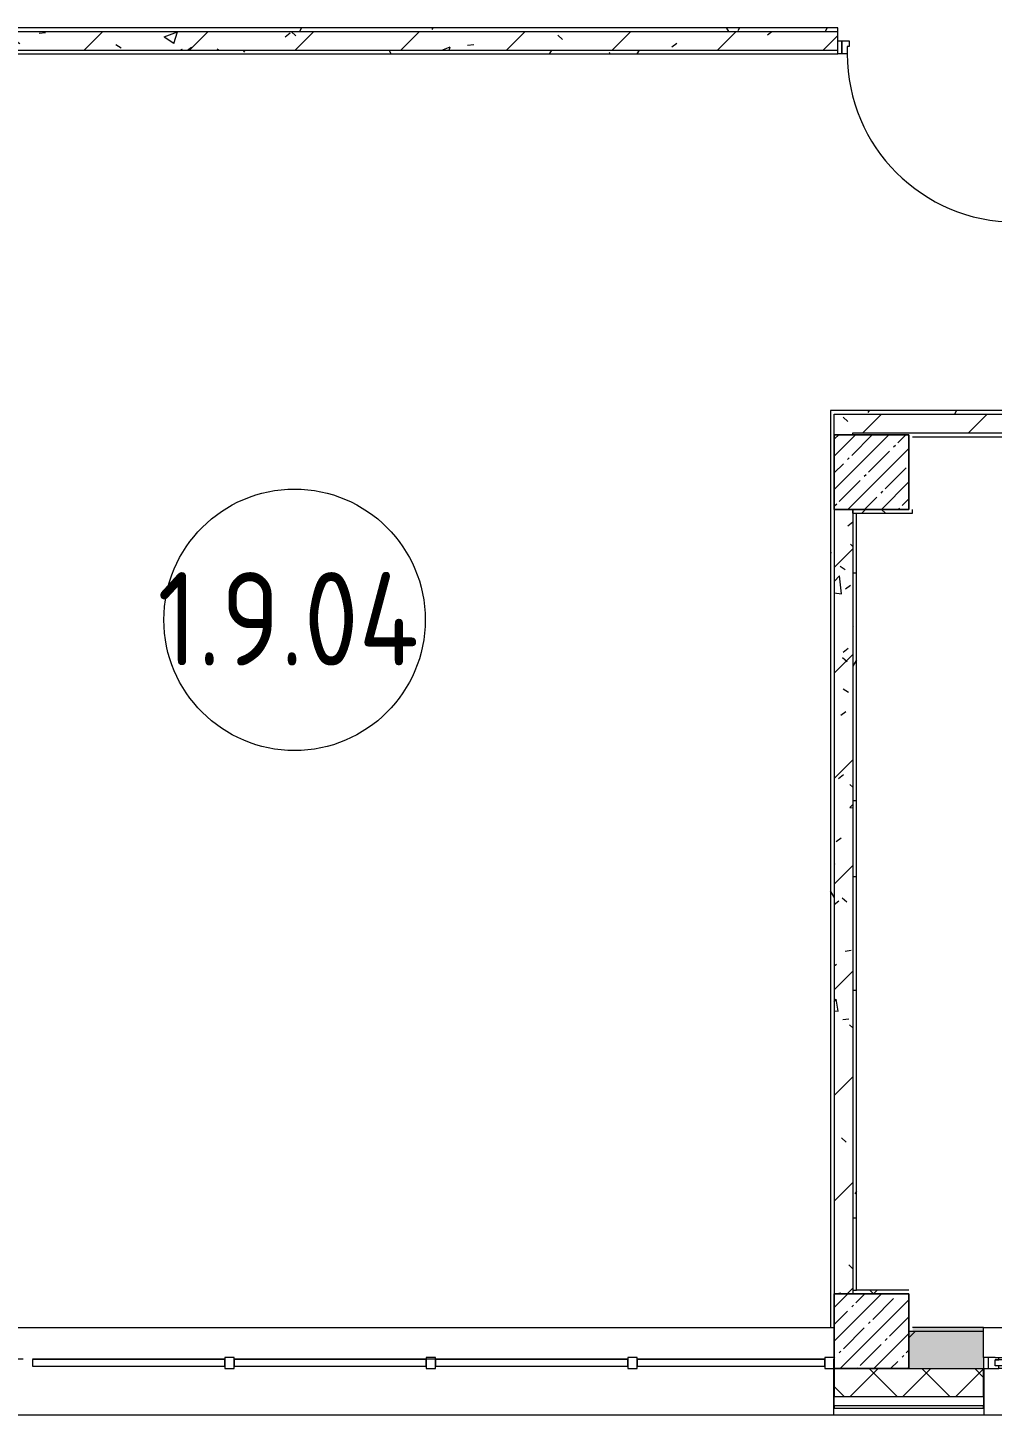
# Model space of a CAD drawing. Header units: millimetres. Extents: x -500089 to 1469082, y -290736 to 166440.
# Drawn here: x 1201934 to 1207100, y -74220 to -66790 of the extents above; entities that cross this region are included whole.
import ezdxf

# ---------------------------------------------------------------- set-up
doc = ezdxf.new("R2010")
doc.units = ezdxf.units.MM
for name, color, linetype, lineweight in [('_ Окна', 7, 'Continuous', 0), ('Витраж', 7, 'Continuous', 0), ('Двери', 7, 'Continuous', 0), ('Марки помещений', 7, 'Continuous', 0), ('Несущие колонны', 7, 'Continuous', 0), ('Окна', 7, 'Continuous', 0), ('Панели витража', 7, 'Continuous', 0), ('Стены наружные', 7, 'Continuous', 0), ('Стены несущие', 7, 'Continuous', 0), ('Стены отделка', 7, 'Continuous', 0), ('Стены штриховка', 7, 'Continuous', 0)]:
    doc.layers.add(name, color=color, linetype=linetype, lineweight=lineweight)
doc.styles.add('GOST Common_1', font='', dxfattribs={"width": 0.9, "height": 700})
doc.styles.get('GOST Common_1').set_extended_font_data('GOST Common')
pattern_1 = [(0, (1111853.59, -73570.49), (812.8, 203.2), [67.056, -542.544, 67.056, -542.544, -3251.2]), (0, (1111853.59, -73570.49), (812.8, 203.2), [-1219.2, 67.056, -1152.144, 67.056, -542.544, -1422.4]), (0, (1111853.59, -73570.49), (812.8, 203.2), [-3048, 67.056, -339.344, 67.056, -948.944]), (120, (1112158.39, -73468.89), (-582.37636, 602.30545), [67.056, -542.544, 67.056, -542.544, -3251.2]), (120, (1112158.39, -73468.89), (-582.37636, 602.30545), [-1219.2, 67.056, -1152.144, 67.056, -542.544, -1422.4]), (120, (1112158.39, -73468.89), (-582.37636, 602.30545), [-3048, 67.056, -339.344, 67.056, -948.944]), (240, (1112259.99, -73062.49), (-230.42364, -805.50545), [67.056, -542.544, 67.056, -542.544, -3251.2]), (240, (1112259.99, -73062.49), (-230.42364, -805.50545), [-1219.2, 67.056, -1152.144, 67.056, -542.544, -1422.4]), (240, (1112259.99, -73062.49), (-230.42364, -805.50545), [-3048, 67.056, -339.344, 67.056, -948.944])]
pattern_2 = [(45, (1111853.6, -73570.5), (-282.8427, 282.8427), [])]
pattern_3 = [(50, (1111853.6, -73570.5), (728.7365, -63.7558), [76.2, -838.2]), (355, (1111853.6, -73570.5), (-140.9716, 764.2276), [60.96, -670.56]), (100.451, (1111914.3, -73575.8), (587.77, 700.4668), [64.76, -712.36]), (46.184, (1111853.6, -73367.3), (1084.316, -168.171), [114.3, -1257.3]), (96.636, (1111943.9, -73381.3), (949.61, 989.71), [97.14, -1068.54]), (351.184, (1111853.6, -73367.3), (949.62, 989.701), [91.44, -1005.84]), (21, (1111955.2, -73418.1), (606.458, -409.0606), [76.2, -838.2]), (326, (1111955.2, -73418.1), (247.2083, 736.753), [60.96, -670.56]), (71.451, (1112005.7, -73452.2), (853.6683, 327.6855), [64.76, -712.36]), (37.5, (1111853.59, -73570.5), (12.3547, 338.2201), [33.528, -628.904, 33.528, -647.192, -673.1]), (37.5, (1111853.59, -73570.5), (12.3547, 338.2201), [-1343.152, 33.528, -639.572]), (7.5, (1111853.6, -73570.5), (267.2789, 400.7221), [33.528, -354.584, 33.528, -613.664, -256.54]), (7.5, (1111853.6, -73570.5), (267.2789, 400.7221), [-1035.304, 33.528, -223.012]), (327.5, (1111627.02, -73570.5), (542.3633, -22.91534), [33.528, -220.472, 33.528, -758.952, -1051.56]), (327.5, (1111627.02, -73570.5), (542.3633, -22.91534), [-1046.48, 33.528, -1018.032]), (317.5, (1111525.4, -73570.5), (592.517, 101.7071), [33.528, -296.672, 33.528, -492.76, -746.76]), (317.5, (1111525.4, -73570.5), (592.517, 101.7071), [-856.488, 33.528, -713.232])]
pattern_4 = [(45, (1111853.6, -73570.5), (-212.132, 212.132), []), (135, (1111853.6, -73570.5), (-212.132, -212.132), [])]

# ---------------------------------------------------------------- blocks, each defined once
blk = doc.blocks.new('Прямоугольный импост - 30х300 мм _Отлив_ Серый-2983337-З Этаж 01')
at = {"layer": 'Витраж'}
for p, q in [((98254, -650), (98254, -400)), ((99946, -400), (99946, -650)), ((99946, -650), (98254, -650))]:
    blk.add_line(p, q, dxfattribs=at)
blk = doc.blocks.new('Прямоугольный импост - 30х300 мм _Отлив_ Серый-2996900-З Этаж 01')
at = {"layer": 'Витраж'}
for p, q in [((89004, -650), (89004, -350)), ((90055, -350), (89004, -350)), ((91135, -350), (90105, -350)), ((93295, -350), (91185, -350)), ((94350, -350), (93345, -350)), ((94396, -400), (94396, -650)), ((94396, -650), (89004, -650))]:
    blk.add_line(p, q, dxfattribs=at)
blk = doc.blocks.new('Прямоугольный импост - 5х250 мм _наружный откос_ Серый-V413-З Этаж 01')
at = {"layer": 'Витраж', "lineweight": 18}
for p, q in [((-4, 262.5), (0, 262.5)), ((-4, 0), (-4, 262.5)), ((0, 262.5), (0, 50)), ((0, 0), (-4, 0))]:
    blk.add_line(p, q, dxfattribs=at)
blk = doc.blocks.new('Прямоугольный импост - 5х250 мм _наружный откос_ Серый-2984105-З Этаж 01')
at = {"layer": 'Витраж', "lineweight": 18}
for p, q in [((0, 262.5), (-4, 262.5)), ((-4, 262.5), (-4, 50)), ((0, 50), (0, 262.5))]:
    blk.add_line(p, q, dxfattribs=at)
blk = doc.blocks.new('АР_СОШ_Верзилово_Фасады_rvt-2-З Этаж 01')
at = {"layer": 'Стены наружные'}
blk.add_line((95204, -650), (94396, -650), dxfattribs=at)
at = {"layer": 'Стены отделка', "lineweight": 9}
for p, q in [((95200, -600), (94400, -600)), ((94400, -600), (94400, -612.5)), ((94400, -612.5), (95200, -612.5)), ((95200, -612.5), (95200, -600))]:
    blk.add_line(p, q, dxfattribs=at)
at = {"lineweight": 9}
for name, p in [('Прямоугольный импост - 30х300 мм _Отлив_ Серый-2996900-З Этаж 01', (0, 0)), ('Прямоугольный импост - 30х300 мм _Отлив_ Серый-2983337-З Этаж 01', (-3050, 0))]:
    blk.add_blockref(name, p, dxfattribs=at)
at = {"lineweight": 9, "extrusion": (0, 0, -1), "rotation": 180}
blk.add_blockref('Прямоугольный импост - 5х250 мм _наружный откос_ Серый-V413-З Этаж 01', (-94400, -350), dxfattribs=at)
at = {"lineweight": 9, "rotation": 180}
blk.add_blockref('Прямоугольный импост - 5х250 мм _наружный откос_ Серый-2984105-З Этаж 01', (95200, -350), dxfattribs=at)
blk = doc.blocks.new('ADSK_КолоннаЖБ_Прямоугольная - 400x400 мм-V255-З Этаж 01')
at = {"layer": 'Несущие колонны'}
h = blk.add_hatch(dxfattribs=at)
h.set_pattern_fill('FP_39', color=256, style=0, pattern_type=2)
h.set_pattern_definition([(45, (-94600, 200), (-89.80256, 89.80256), []), (45, (-94510.2, 200), (-89.80256, 89.80256), [158.75, -31.75, 13.411, -18.339])])
h.paths.add_polyline_path([(200, -200), (200, 200), (-200, 200), (-200, -200)], flags=0)
at = {"layer": 'Несущие колонны', "lineweight": 18}
for p, q in [((-200, -200), (-200, 200)), ((-200, 200), (200, 200)), ((200, 200), (-200, 200)), ((-200, 200), (-200, -200)), ((200, 200), (200, -200)), ((200, -200), (200, 200)), ((200, -200), (-200, -200)), ((-200, -200), (200, -200))]:
    blk.add_line(p, q, dxfattribs=at)
blk = doc.blocks.new('ADSK_КолоннаЖБ_Прямоугольная - 400x400 мм-V375-З Этаж 01')
at = {"layer": 'Несущие колонны'}
h = blk.add_hatch(dxfattribs=at)
h.set_pattern_fill('FP_163', color=256, style=0, pattern_type=2)
h.set_pattern_definition([(45, (-94600, -4400), (-89.80256, 89.80256), []), (45, (-94510.2, -4400), (-89.80256, 89.80256), [158.75, -31.75, 13.411, -18.339])])
h.paths.add_polyline_path([(200, -200), (200, 200), (-200, 200), (-200, -200), (-100, -200)], flags=0)
at = {"layer": 'Несущие колонны', "lineweight": 18}
for p, q in [((-200, -200), (-200, 200)), ((-200, 200), (200, 200)), ((200, 200), (-200, 200)), ((-200, 200), (-200, -200)), ((200, 200), (200, -200)), ((200, -200), (200, 200)), ((200, -200), (-200, -200)), ((-200, -200), (200, -200))]:
    blk.add_line(p, q, dxfattribs=at)
blk = doc.blocks.new('ASVP_ДверьДеревянная_1 полотно - Входная_внутр_ 900х2000h_полотно_ Г Пр _850 в чистоте_-4213387-З Этаж 01')
at = {"layer": 'Двери', "lineweight": 18}
for p, q in [((-450, 970), (-410, 970)), ((-450, 70), (-450, 970)), ((-410, 970), (-410, 70)), ((-500, 70), (-480, 70)), ((-500, 0), (-500, 70)), ((-480, 0), (-500, 0)), ((-480, 70), (-450, 70)), ((-480, 0), (-480, 70)), ((-480, 70), (-480, 0)), ((-440, 0), (-480, 0)), ((-410, 70), (-450, 70)), ((-450, 70), (-450, 30)), ((-450, 30), (-440, 30)), ((-440, 30), (-440, 0)), ((440, 30), (450, 30)), ((440, 0), (440, 30)), ((480, 0), (440, 0)), ((450, 70), (480, 70)), ((450, 30), (450, 70)), ((480, 70), (480, 0)), ((480, 70), (500, 70)), ((480, 0), (480, 70)), ((500, 0), (480, 0)), ((500, 70), (500, 0))]:
    blk.add_line(p, q, dxfattribs=at)
at = {"layer": 'Двери'}
blk.add_arc((-450, 70), 900, 0, 90, dxfattribs=at)
blk = doc.blocks.new('Прямоугольный импост - 50х60 мм Серый _ОКНО_-3744366-З Этаж 01')
at = {"layer": 'Витраж', "lineweight": 18}
for p, q in [((-50, 30), (0, 30)), ((-50, -30), (-50, 30)), ((0, -30), (-50, -30))]:
    blk.add_line(p, q, dxfattribs=at)
blk = doc.blocks.new('Системная панель - ASVP_Cтеклопакет Двухкамерный_36 мм-3747281-З Этаж 01')
at = {"layer": 'Панели витража', "lineweight": 18}
for p, q in [((515, 18), (-515, 18)), ((-515, 18), (-515, -18)), ((515, -18), (515, 18)), ((-515, -18), (515, -18))]:
    blk.add_line(p, q, dxfattribs=at)
blk = doc.blocks.new('Прямоугольный импост - 50х60 мм Серый _ОКНО_-3744365-З Этаж 01')
at = {"layer": 'Витраж', "lineweight": 18}
for p, q in [((-25, 30), (25, 30)), ((-25, -30), (-25, 30)), ((25, 30), (25, -30)), ((25, -30), (-25, -30))]:
    blk.add_line(p, q, dxfattribs=at)
blk = doc.blocks.new('Системная панель - ASVP_Cтеклопакет Двухкамерный_36 мм-3747278-З Этаж 01')
at = {"layer": 'Панели витража', "lineweight": 18}
for p, q in [((502.5, 18), (-502.5, 18)), ((-502.5, 18), (-502.5, -18)), ((502.5, -18), (502.5, 18)), ((-502.5, -18), (502.5, -18))]:
    blk.add_line(p, q, dxfattribs=at)
blk = doc.blocks.new('Окно_ПВХ_2Створки - ОП_2000_h_х1700_2ст Серый-3674242-З Этаж 01')
at = {"layer": '_ Окна'}
for p, q in [((-769, 110), (-850, 110)), ((-850, 110), (-850, 50)), ((-825, 50), (-825, 110)), ((-787, 64), (-787, 96)), ((-787, 96), (-769, 96)), ((-769, 96), (-769, 110)), ((-769, 96), (287, 96)), ((363, 110), (287, 110)), ((287, 110), (287, 96)), ((287, 96), (305, 96)), ((305, 96), (305, 64)), ((345, 64), (345, 96)), ((345, 96), (363, 96)), ((363, 96), (363, 110)), ((363, 96), (769, 96)), ((769, 110), (769, 96)), ((850, 110), (769, 110)), ((769, 96), (787, 96)), ((787, 96), (787, 64)), ((825, 50), (825, 110)), ((850, 50), (850, 110)), ((-850, 50), (-787, 50)), ((-787, 64), (305, 64)), ((-787, 64), (-769, 64)), ((-769, 50), (-787, 50)), ((-769, 64), (-769, 50)), ((287, 64), (287, 50)), ((305, 64), (287, 64)), ((305, 50), (287, 50)), ((305, 50), (345, 50)), ((345, 64), (787, 64)), ((345, 64), (363, 64)), ((363, 50), (345, 50)), ((363, 64), (363, 50)), ((769, 64), (769, 50)), ((787, 64), (769, 64)), ((787, 50), (769, 50)), ((787, 50), (850, 50))]:
    blk.add_line(p, q, dxfattribs=at)
at = {"layer": 'Окна'}
for p, q in [((-769, 110), (287, 110)), ((363, 110), (769, 110)), ((287, 50), (-769, 50)), ((769, 50), (363, 50))]:
    blk.add_line(p, q, dxfattribs=at)
blk = doc.blocks.new('ASVP_Марка_Помещение_ОдноЗначение - Номер-684784-З Этаж 01')
at = {"layer": 'Марки помещений'}
blk.add_circle((0, 0), 3.5, dxfattribs=at)

msp = doc.modelspace()

# ---------------------------------------------------------------- hatches: boundary and pattern name
at = {"layer": 'Стены штриховка'}
h = msp.add_hatch(dxfattribs=at)
h.set_pattern_fill('FP_174', color=256, style=0, pattern_type=2)
h.set_pattern_definition(pattern_1)
h.paths.add_polyline_path([(1205722.73, -66810.488), (1206273.585, -66810.488), (1206273.585, -66790.488), (1199673.585, -66790.488), (1199673.585, -66810.488), (1204460.609, -66810.488)], flags=0)
h.paths.add_polyline_path([(1208103.586, -66810.488), (1208103.586, -66790.488), (1207273.585, -66790.488), (1207273.585, -66810.488), (1207946.66, -66810.488)], flags=0)
h = msp.add_hatch(dxfattribs=at)
h.set_pattern_fill('FP_201', color=256, style=0, pattern_type=2)
h.set_pattern_definition(pattern_2)
h.paths.add_polyline_path([(1208123.586, -66910.488), (1208123.586, -66810.488), (1207273.585, -66810.488), (1207273.585, -66910.488), (1208103.586, -66910.488)], flags=0)
h.paths.add_polyline_path([(1199673.585, -66910.488), (1206273.585, -66910.488), (1206273.585, -66810.488), (1199653.585, -66810.549), (1199653.585, -66910.488)], flags=0)
h = msp.add_hatch(dxfattribs=at)
h.set_pattern_fill('FP_31', color=256, style=0, pattern_type=2)
h.set_pattern_definition(pattern_3)
h.paths.add_polyline_path([(1208123.586, -66910.488), (1208123.586, -66810.488), (1207273.585, -66810.488), (1207273.585, -66910.488), (1208103.586, -66910.488)], flags=0)
h.paths.add_polyline_path([(1199673.585, -66910.488), (1206273.585, -66910.488), (1206273.585, -66810.488), (1199653.585, -66810.549), (1199653.585, -66910.488)], flags=0)
h = msp.add_hatch(dxfattribs=at)
h.set_pattern_fill('FP_174', color=256, style=0, pattern_type=2)
h.set_pattern_definition(pattern_1)
h.paths.add_polyline_path([(1199673.585, -66930.488), (1206273.585, -66930.488), (1206273.585, -66910.488), (1199673.585, -66910.488)], flags=0)
h.paths.add_polyline_path([(1208103.586, -66930.488), (1208103.586, -66910.488), (1207273.585, -66910.488), (1207273.585, -66930.488), (1207946.66, -66930.488)], flags=0)
h = msp.add_hatch(dxfattribs=at)
h.set_pattern_fill('FP_174', color=256, style=0, pattern_type=2)
h.set_pattern_definition(pattern_1)
h.paths.add_polyline_path([(1214816.046, -68860.488), (1215703.585, -68860.488), (1215703.345, -68840.488), (1214553.586, -68840.488), (1214553.586, -68860.488), (1214618.45, -68860.488)], flags=0)
h.paths.add_polyline_path([(1212394.52, -68860.488), (1213553.586, -68860.488), (1213553.586, -68840.488), (1211683.585, -68840.488), (1211683.585, -68860.488)], flags=0)
h.paths.add_polyline_path([(1208123.586, -68860.488), (1208123.586, -68840.488), (1206233.585, -68840.488), (1206233.585, -68860.488), (1208103.586, -68860.488)], flags=0)
h.paths.add_polyline_path([(1208348.585, -68860.488), (1208348.585, -68840.488), (1208223.586, -68840.488), (1208223.586, -68860.488), (1208243.586, -68860.488)], flags=0)
h.paths.add_polyline_path([(1209348.585, -68860.488), (1210683.585, -68860.488), (1210683.585, -68840.488), (1209348.585, -68840.488)], flags=0)
h = msp.add_hatch(dxfattribs=at)
h.set_pattern_fill('FP_174', color=256, style=0, pattern_type=2)
h.set_pattern_definition(pattern_1)
h.paths.add_polyline_path([(1206233.585, -73750.488), (1206253.585, -73750.488), (1206253.585, -68860.488), (1206233.585, -68860.704), (1206233.585, -73570.488)], flags=0)
h = msp.add_hatch(dxfattribs=at)
h.set_pattern_fill('FP_201', color=256, style=0, pattern_type=2)
h.set_pattern_definition(pattern_2)
h.paths.add_polyline_path([(1212394.52, -68960.488), (1212503.585, -68960.488), (1212503.585, -68860.488), (1211683.585, -68860.488), (1211683.585, -68960.488)], flags=0)
h.paths.add_polyline_path([(1206253.585, -68960.488), (1208348.585, -68960.488), (1208348.585, -68860.488), (1206253.585, -68860.488)], flags=0)
h.paths.add_polyline_path([(1214961.413, -68960.488), (1215603.585, -68960.488), (1215603.585, -68860.488), (1214553.586, -68860.488), (1214553.586, -68960.488), (1214618.45, -68960.488)], flags=0)
h.paths.add_polyline_path([(1209348.585, -68960.488), (1210683.585, -68960.488), (1210683.585, -68860.488), (1209348.585, -68860.488), (1209348.585, -68910.488)], flags=0)
h.paths.add_polyline_path([(1213553.586, -68960.488), (1213553.586, -68860.488), (1212703.585, -68860.488), (1212703.585, -68960.488), (1213506.476, -68960.488)], flags=0)
h = msp.add_hatch(dxfattribs=at)
h.set_pattern_fill('FP_31', color=256, style=0, pattern_type=2)
h.set_pattern_definition(pattern_3)
h.paths.add_polyline_path([(1212394.52, -68960.488), (1212503.585, -68960.488), (1212503.585, -68860.488), (1211683.585, -68860.488), (1211683.585, -68960.488)], flags=0)
h.paths.add_polyline_path([(1206253.585, -68960.488), (1208348.585, -68960.488), (1208348.585, -68860.488), (1206253.585, -68860.488)], flags=0)
h.paths.add_polyline_path([(1214961.413, -68960.488), (1215603.585, -68960.488), (1215603.585, -68860.488), (1214553.586, -68860.488), (1214553.586, -68960.488), (1214618.45, -68960.488)], flags=0)
h.paths.add_polyline_path([(1209348.585, -68960.488), (1210683.585, -68960.488), (1210683.585, -68860.488), (1209348.585, -68860.488), (1209348.585, -68910.488)], flags=0)
h.paths.add_polyline_path([(1213553.586, -68960.488), (1213553.586, -68860.488), (1212703.585, -68860.488), (1212703.585, -68960.488), (1213506.476, -68960.488)], flags=0)
h = msp.add_hatch(dxfattribs=at)
h.set_pattern_fill('FP_201', color=256, style=0, pattern_type=2)
h.set_pattern_definition(pattern_2)
h.paths.add_polyline_path([(1206353.585, -73570.488), (1206353.585, -69370.488), (1206253.585, -69370.488), (1206253.585, -73570.488), (1206343.585, -73570.488)], flags=0)
h.paths.add_polyline_path([(1206253.585, -68970.488), (1206353.585, -68970.488), (1206353.585, -68960.488), (1206253.585, -68960.488)], flags=0)
h = msp.add_hatch(dxfattribs=at)
h.set_pattern_fill('FP_31', color=256, style=0, pattern_type=2)
h.set_pattern_definition(pattern_3)
h.paths.add_polyline_path([(1206353.585, -73570.488), (1206353.585, -69370.488), (1206253.585, -69370.488), (1206253.585, -73570.488), (1206343.585, -73570.488)], flags=0)
h.paths.add_polyline_path([(1206253.585, -68970.488), (1206353.585, -68970.488), (1206353.585, -68960.488), (1206253.585, -68960.488)], flags=0)
h = msp.add_hatch(dxfattribs=at)
h.set_pattern_fill('FP_174', color=256, style=0, pattern_type=2)
h.set_pattern_definition(pattern_1)
h.paths.add_polyline_path([(1215583.585, -68980.488), (1215583.585, -68960.488), (1214553.586, -68960.488), (1214553.586, -68980.488), (1214990.486, -68980.488)], flags=0)
h.paths.add_polyline_path([(1210170.59, -68980.488), (1210683.585, -68980.488), (1210683.585, -68960.488), (1209468.585, -68960.488), (1209468.585, -68980.488), (1209488.585, -68980.488)], flags=0)
h.paths.add_polyline_path([(1212394.52, -68980.488), (1212503.585, -68980.488), (1212503.585, -68960.488), (1211683.585, -68960.488), (1211683.585, -68980.488)], flags=0)
h.paths.add_polyline_path([(1206673.585, -68980.488), (1208348.585, -68980.488), (1208348.585, -68960.488), (1206673.585, -68960.488), (1206673.585, -68965.488)], flags=0)
h.paths.add_polyline_path([(1213553.586, -68980.488), (1213553.586, -68960.488), (1212723.585, -68960.488), (1212723.585, -68980.488), (1213506.476, -68980.488)], flags=0)
h.paths.add_polyline_path([(1209348.585, -68980.488), (1209368.585, -68980.488), (1209368.585, -68960.488), (1209348.585, -68960.488)], flags=0)
h.paths.add_polyline_path([(1206653.585, -68970.488), (1206653.585, -68960.488), (1206353.585, -68960.488), (1206353.585, -68970.488), (1206513.585, -68970.488)], flags=0)
h = msp.add_hatch(dxfattribs=at)
h.set_pattern_fill('FP_202', color=256, style=0, pattern_type=2)
h.set_pattern_definition(pattern_4)
h.paths.add_polyline_path([(1206358.714, -69390.488), (1206673.585, -69390.488), (1206673.585, -69370.488), (1206353.585, -69370.488), (1206353.585, -69390.488)], flags=0)
h = msp.add_hatch(dxfattribs=at)
h.set_pattern_fill('FP_174', color=256, style=0, pattern_type=2)
h.set_pattern_definition(pattern_1)
h.paths.add_polyline_path([(1206373.585, -73550.488), (1206373.585, -69390.488), (1206353.585, -69390.488), (1206353.585, -73550.488)], flags=0)
h = msp.add_hatch(dxfattribs=at)
h.set_pattern_fill('FP_202', color=256, style=0, pattern_type=2)
h.set_pattern_definition(pattern_4)
h.paths.add_polyline_path([(1206373.585, -73570.488), (1206653.585, -73570.488), (1206653.585, -73550.488), (1206353.585, -73550.488), (1206353.585, -73570.488)], flags=0)
h = msp.add_hatch(dxfattribs=at)
h.set_pattern_fill('FP_174', color=256, style=0, pattern_type=2)
h.set_pattern_definition(pattern_1)
h.paths.add_polyline_path([(1221953.586, -73770.488), (1221953.586, -73750.488), (1221053.586, -73750.488), (1221053.586, -73770.488), (1221865.66, -73770.488)], flags=0)
h.paths.add_polyline_path([(1188853.585, -73770.488), (1188853.585, -73750.488), (1188653.585, -73750.488), (1188653.585, -73770.488)], flags=0)
h.paths.add_polyline_path([(1194053.585, -73770.488), (1194253.585, -73770.488), (1194253.585, -73750.488), (1194053.585, -73750.488)], flags=0)
h.paths.add_polyline_path([(1194653.585, -73770.488), (1194853.585, -73770.488), (1194853.585, -73750.488), (1194653.585, -73750.488), (1194653.585, -73765.488)], flags=0)
h.paths.add_polyline_path([(1199038.585, -73770.488), (1199553.585, -73770.488), (1199553.585, -73750.488), (1199038.585, -73750.488)], flags=0)
h.paths.add_polyline_path([(1219413.586, -73770.488), (1220053.586, -73770.488), (1220053.586, -73750.488), (1219413.586, -73750.488)], flags=0)
h.paths.add_polyline_path([(1199673.585, -73770.488), (1200233.585, -73770.488), (1200233.585, -73750.488), (1199653.585, -73750.488), (1199653.585, -73770.488)], flags=0)
h.paths.add_polyline_path([(1219313.586, -73770.488), (1219313.586, -73750.488), (1219153.586, -73750.488), (1219153.586, -73770.488), (1219293.586, -73770.488)], flags=0)
h.paths.add_polyline_path([(1200673.585, -73770.488), (1200853.585, -73770.488), (1200853.585, -73750.488), (1200673.585, -73750.488)], flags=0)
h.paths.add_polyline_path([(1218018.803, -73770.488), (1218153.586, -73770.488), (1218153.586, -73750.488), (1217253.586, -73750.488), (1217253.586, -73770.488), (1217997.064, -73770.488)], flags=0)
h.paths.add_polyline_path([(1206834.704, -73770.488), (1207053.585, -73770.488), (1207053.585, -73750.488), (1206673.585, -73750.488), (1206673.585, -73770.488)], flags=0)
h.paths.add_polyline_path([(1208753.585, -73770.488), (1209368.585, -73770.488), (1209368.585, -73750.488), (1208753.585, -73750.488)], flags=0)
h.paths.add_polyline_path([(1215730.424, -73770.488), (1216253.586, -73770.488), (1216253.586, -73750.488), (1215703.585, -73750.488), (1215703.585, -73770.488), (1215723.585, -73770.488)], flags=0)
h.paths.add_polyline_path([(1210103.585, -73770.488), (1210103.585, -73750.488), (1209468.585, -73750.488), (1209468.585, -73770.488), (1209488.585, -73770.488)], flags=0)
h.paths.add_polyline_path([(1215603.585, -73770.488), (1215603.585, -73750.488), (1214903.585, -73750.488), (1214903.585, -73770.488), (1215583.585, -73770.488)], flags=0)
h.paths.add_polyline_path([(1188253.585, -73770.488), (1188253.585, -73750.488), (1188053.585, -73750.488), (1188053.585, -73770.488)], flags=0)
h.paths.add_polyline_path([(1212283.585, -73770.488), (1212283.585, -73750.488), (1211803.585, -73750.488), (1211803.585, -73770.488)], flags=0)
h.paths.add_polyline_path([(1212778.585, -73770.488), (1213203.585, -73770.488), (1213203.585, -73750.488), (1212723.585, -73750.488), (1212723.585, -73770.488)], flags=0)
h = msp.add_hatch(dxfattribs=at)
h.set_pattern_fill('FP_201', color=256, style=0, pattern_type=2)
h.set_pattern_definition(pattern_2)
h.paths.add_polyline_path([(1188053.585, -73970.488), (1188253.585, -73970.488), (1188253.585, -73770.488), (1188053.585, -73770.488)], flags=0)
h.paths.add_polyline_path([(1209058.616, -73970.488), (1210103.585, -73970.488), (1210103.585, -73770.488), (1208753.585, -73770.488), (1208753.585, -73970.488)], flags=0)
h.paths.add_polyline_path([(1188653.585, -73970.488), (1188853.585, -73970.488), (1188853.585, -73770.488), (1188653.585, -73770.488), (1188653.585, -73920.488)], flags=0)
h.paths.add_polyline_path([(1221953.586, -73970.488), (1222153.585, -73970.487), (1222153.586, -73770.488), (1221053.586, -73770.488), (1221053.586, -73970.488), (1221290.221, -73970.488)], flags=0)
h.paths.add_polyline_path([(1212703.585, -73970.488), (1213203.585, -73970.488), (1213203.585, -73770.488), (1212703.585, -73770.488), (1212703.585, -73940.185)], flags=0)
h.paths.add_polyline_path([(1206653.585, -73970.488), (1207053.585, -73970.488), (1207053.585, -73770.488), (1206653.585, -73770.488)], flags=0)
h.paths.add_polyline_path([(1194053.585, -73970.488), (1194253.585, -73970.488), (1194253.585, -73770.488), (1194053.585, -73770.488)], flags=0)
h.paths.add_polyline_path([(1200853.585, -73970.488), (1200853.585, -73770.488), (1200653.585, -73770.488), (1200653.585, -73970.488)], flags=0)
h.paths.add_polyline_path([(1214903.585, -73970.488), (1216253.586, -73970.488), (1216253.586, -73770.488), (1214903.585, -73770.488), (1214903.585, -73956.488)], flags=0)
h.paths.add_polyline_path([(1194653.585, -73970.488), (1194853.585, -73970.488), (1194853.585, -73770.488), (1194653.585, -73770.488), (1194653.585, -73920.488)], flags=0)
h.paths.add_polyline_path([(1200253.585, -73970.488), (1200253.585, -73770.488), (1199038.585, -73770.488), (1199038.585, -73970.488), (1200162.896, -73970.488)], flags=0)
h.paths.add_polyline_path([(1211803.585, -73970.488), (1212303.585, -73970.488), (1212303.585, -73770.488), (1211803.585, -73770.488), (1211803.585, -73956.488)], flags=0)
h.paths.add_polyline_path([(1220053.586, -73970.488), (1220053.586, -73770.488), (1219153.586, -73770.488), (1219153.586, -73970.488)], flags=0)
h = msp.add_hatch(dxfattribs=at)
h.set_pattern_fill('FP_31', color=256, style=0, pattern_type=2)
h.set_pattern_definition(pattern_3)
h.paths.add_polyline_path([(1188053.585, -73970.488), (1188253.585, -73970.488), (1188253.585, -73770.488), (1188053.585, -73770.488)], flags=0)
h.paths.add_polyline_path([(1209058.616, -73970.488), (1210103.585, -73970.488), (1210103.585, -73770.488), (1208753.585, -73770.488), (1208753.585, -73970.488)], flags=0)
h.paths.add_polyline_path([(1188653.585, -73970.488), (1188853.585, -73970.488), (1188853.585, -73770.488), (1188653.585, -73770.488), (1188653.585, -73920.488)], flags=0)
h.paths.add_polyline_path([(1221953.586, -73970.488), (1222153.585, -73970.487), (1222153.586, -73770.488), (1221053.586, -73770.488), (1221053.586, -73970.488), (1221290.221, -73970.488)], flags=0)
h.paths.add_polyline_path([(1212703.585, -73970.488), (1213203.585, -73970.488), (1213203.585, -73770.488), (1212703.585, -73770.488), (1212703.585, -73940.185)], flags=0)
h.paths.add_polyline_path([(1206653.585, -73970.488), (1207053.585, -73970.488), (1207053.585, -73770.488), (1206653.585, -73770.488)], flags=0)
h.paths.add_polyline_path([(1194053.585, -73970.488), (1194253.585, -73970.488), (1194253.585, -73770.488), (1194053.585, -73770.488)], flags=0)
h.paths.add_polyline_path([(1200853.585, -73970.488), (1200853.585, -73770.488), (1200653.585, -73770.488), (1200653.585, -73970.488)], flags=0)
h.paths.add_polyline_path([(1214903.585, -73970.488), (1216253.586, -73970.488), (1216253.586, -73770.488), (1214903.585, -73770.488), (1214903.585, -73956.488)], flags=0)
h.paths.add_polyline_path([(1194653.585, -73970.488), (1194853.585, -73970.488), (1194853.585, -73770.488), (1194653.585, -73770.488), (1194653.585, -73920.488)], flags=0)
h.paths.add_polyline_path([(1200253.585, -73970.488), (1200253.585, -73770.488), (1199038.585, -73770.488), (1199038.585, -73970.488), (1200162.896, -73970.488)], flags=0)
h.paths.add_polyline_path([(1211803.585, -73970.488), (1212303.585, -73970.488), (1212303.585, -73770.488), (1211803.585, -73770.488), (1211803.585, -73956.488)], flags=0)
h.paths.add_polyline_path([(1220053.586, -73970.488), (1220053.586, -73770.488), (1219153.586, -73770.488), (1219153.586, -73970.488)], flags=0)
h = msp.add_hatch(dxfattribs=at)
h.set_pattern_fill('FP_32', color=256, style=0, pattern_type=2)
h.set_pattern_definition([(45, (1111853.59, -73570.49), (-141.42136, 141.42136), []), (135, (1111853.59, -73570.49), (-141.42136, -141.42136), [])])
h.paths.add_polyline_path([(1182653.585, -74120.488), (1182653.585, -73970.488), (1182103.585, -73970.488), (1182103.585, -74120.488)], flags=0)
h.paths.add_polyline_path([(1200853.585, -74120.488), (1200853.585, -73970.488), (1199038.585, -73970.488), (1199038.585, -74120.488), (1200162.896, -74120.488)], flags=0)
h.paths.add_polyline_path([(1206834.704, -74120.488), (1207053.585, -74120.488), (1207053.585, -73970.488), (1206253.585, -73970.488), (1206253.585, -74120.488)], flags=0)
h.paths.add_polyline_path([(1188853.585, -74120.488), (1188853.585, -73970.488), (1188053.585, -73970.488), (1188053.585, -74120.488)], flags=0)
h.paths.add_polyline_path([(1212778.585, -74120.488), (1212778.585, -73970.488), (1211803.585, -73970.488), (1211803.585, -74120.488), (1212394.52, -74120.488)], flags=0)
h.paths.add_polyline_path([(1194053.585, -74120.488), (1194853.585, -74120.488), (1194853.585, -73970.488), (1194053.585, -73970.488), (1194053.585, -74070.488)], flags=0)
h.paths.add_polyline_path([(1208753.585, -74120.488), (1210103.585, -74120.488), (1210103.585, -73970.488), (1208753.585, -73970.488), (1208753.585, -74070.488)], flags=0)

# ---------------------------------------------------------------- linework, layer by layer
at = {"layer": 'Стены наружные'}
for p, q in [((1200853.585, -73750.488), (1206233.585, -73750.488)), ((1207053.585, -73750.488), (1208753.585, -73750.488)), ((1206253.585, -74120.488), (1206249.585, -74120.488)), ((1207057.585, -74120.488), (1207053.585, -74120.488))]:
    msp.add_line(p, q, dxfattribs=at)
at = {"layer": 'Стены несущие'}
for p, q in [((1199653.585, -66810.488), (1206273.585, -66810.488)), ((1206273.585, -66860.488), (1206273.585, -66810.488)), ((1199653.585, -66910.488), (1206273.585, -66910.488)), ((1206253.585, -68860.488), (1208123.586, -68860.488)), ((1206253.585, -68970.488), (1206253.585, -68860.488)), ((1206353.585, -68960.488), (1208348.585, -68960.488)), ((1206353.585, -68970.488), (1206353.585, -68960.488)), ((1206253.585, -69370.488), (1206253.585, -73570.488)), ((1206353.585, -69370.488), (1206353.585, -73570.488)), ((1206353.585, -69390.488), (1206353.585, -69370.488)), ((1206653.585, -73770.488), (1207053.585, -73770.488)), ((1207053.585, -73910.488), (1207053.585, -73770.488)), ((1206653.585, -73970.488), (1207053.585, -73970.488))]:
    msp.add_line(p, q, dxfattribs=at)
at = {"layer": 'Стены отделка'}
for p, q in [((1206273.585, -66790.488), (1199673.585, -66790.488)), ((1206273.585, -66810.488), (1206273.585, -66790.488)), ((1199673.585, -66930.488), (1206273.585, -66930.488)), ((1208103.586, -68840.488), (1206233.585, -68840.488)), ((1206233.585, -68840.488), (1206233.585, -73750.488)), ((1206673.585, -68980.488), (1208348.585, -68980.488)), ((1206373.585, -73550.488), (1206373.585, -69390.488)), ((1206373.585, -69390.488), (1206673.585, -69390.488)), ((1206673.585, -69390.488), (1206673.585, -69370.488)), ((1206653.585, -73550.488), (1206373.585, -73550.488)), ((1206233.585, -73750.488), (1206253.585, -73750.488)), ((1207053.585, -73750.488), (1206673.585, -73750.488)), ((1207053.585, -73770.488), (1207053.585, -73750.488)), ((1206253.585, -73970.488), (1206253.585, -74120.488)), ((1207053.585, -74120.488), (1207053.585, -73970.488)), ((1206253.585, -74120.488), (1207053.585, -74120.488))]:
    msp.add_line(p, q, dxfattribs=at)
at = {"layer": 'Стены штриховка'}
for p, q in [((1206353.585, -69390.488), (1206373.585, -69390.488)), ((1206353.585, -73550.488), (1206373.585, -73550.488))]:
    msp.add_line(p, q, dxfattribs=at)

# ---------------------------------------------------------------- block references
msp.add_blockref('АР_СОШ_Верзилово_Фасады_rvt-2-З Этаж 01', (1111853.585, -73570.488))
at = {"layer": 'Витраж', "extrusion": (0, 0, -1), "rotation": 180}
for name, p in [('Прямоугольный импост - 50х60 мм Серый _ОКНО_-3744365-З Этаж 01', (-1203013.585, -73940.488)), ('Прямоугольный импост - 50х60 мм Серый _ОКНО_-3744365-З Этаж 01', (-1204093.585, -73940.488)), ('Прямоугольный импост - 50х60 мм Серый _ОКНО_-3744365-З Этаж 01', (-1205173.585, -73940.488)), ('Прямоугольный импост - 50х60 мм Серый _ОКНО_-3744366-З Этаж 01', (-1206253.585, -73940.488))]:
    msp.add_blockref(name, p, dxfattribs=at)
at = {"layer": 'Двери', "rotation": 180}
msp.add_blockref('ASVP_ДверьДеревянная_1 полотно - Входная_внутр_ 900х2000h_полотно_ Г Пр _850 в чистоте_-4213387-З Этаж 01', (1206773.585, -66860.488), dxfattribs=at)
at = {"layer": 'Марки помещений', "xscale": 199.9999999999999, "yscale": 199.9999999999999, "zscale": 199.9999999999999}
msp.add_blockref('ASVP_Марка_Помещение_ОдноЗначение - Номер-684784-З Этаж 01', (1203362.824, -69961.03), dxfattribs=at)
at = {"layer": 'Несущие колонны'}
for name, p in [('ADSK_КолоннаЖБ_Прямоугольная - 400x400 мм-V375-З Этаж 01', (1206453.585, -69170.488)), ('ADSK_КолоннаЖБ_Прямоугольная - 400x400 мм-V255-З Этаж 01', (1206453.585, -73770.488))]:
    msp.add_blockref(name, p, dxfattribs=at)
at = {"layer": 'Окна', "rotation": 180}
msp.add_blockref('Окно_ПВХ_2Створки - ОП_2000_h_х1700_2ст Серый-3674242-З Этаж 01', (1207903.585, -73860.488), dxfattribs=at)
at = {"layer": 'Панели витража'}
for name, p in [('Системная панель - ASVP_Cтеклопакет Двухкамерный_36 мм-3747281-З Этаж 01', (1202473.585, -73940.488)), ('Системная панель - ASVP_Cтеклопакет Двухкамерный_36 мм-3747281-З Этаж 01', (1203553.585, -73940.488)), ('Системная панель - ASVP_Cтеклопакет Двухкамерный_36 мм-3747281-З Этаж 01', (1204633.585, -73940.488)), ('Системная панель - ASVP_Cтеклопакет Двухкамерный_36 мм-3747278-З Этаж 01', (1205701.085, -73940.488))]:
    msp.add_blockref(name, p, dxfattribs=at)

# ---------------------------------------------------------------- texts
at = {"layer": 'Марки помещений', "insert": (1202628.409, -69705.579), "char_height": 500, "width": 1803.79687, "attachment_point": 1, "style": 'GOST Common_1'}
msp.add_mtext('1.9.04', dxfattribs=at)

doc.saveas('drawing.dxf')
